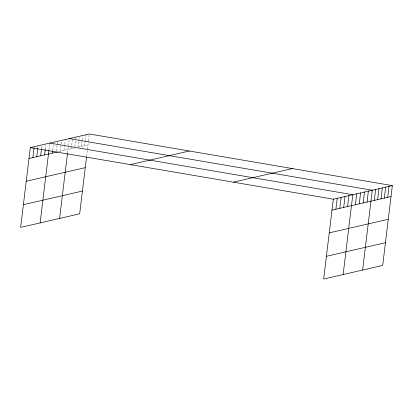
<?xml version="1.0" encoding="UTF-8"?>
<svg xmlns="http://www.w3.org/2000/svg" width="413" height="413" viewBox="0 0 413 413"><rect width="100%" height="100%" fill="white"/><g stroke="black" fill="none" stroke-linecap="round" stroke-linejoin="round"><path stroke-width="0.31" stroke-dasharray="2.06 1.55" d="M37.882 147.596L38.027 146.378M41.558 148.52L41.925 145.479M45.234 149.444L45.745 145.19M48.982 149.759L49.643 144.292M52.73 150.079L53.391 144.612M56.405 151.003L57.51 141.891M60.153 151.323L60.964 144.638M61.036 144.034L61.475 140.389M64.051 150.425L64.712 144.958M64.784 144.349L65.373 139.491M67.562 152.686L69.27 138.592M71.289 148.757L72.538 138.432M74.784 146.77L75.667 139.48M75.739 138.876L75.961 137.054M77.98 147.214L78.862 139.924M78.935 139.32L79.157 137.498M81.325 146.445L82.063 140.368M82.135 139.764L82.646 135.51M84.67 145.675L85.259 140.818M85.331 140.208L85.992 134.741M86.642 156.274L88.454 141.261M88.532 140.652L89.337 133.972M58.486 151.705L74.077 148.112M78.537 147.085L88.015 144.906"/><path stroke-width="0.62" d="M392.35 185.607L333.322 199.2L323.663 279.028L382.691 265.435L392.35 185.607L89.337 133.972L30.309 147.565L20.65 227.393L79.678 213.8L86.565 156.904M32.885 157.601L34.057 147.885M36.778 156.708L37.81 148.2M40.675 155.809L41.481 149.124M44.573 154.911L45.234 149.444M40.128 222.906L48.91 150.368M52.363 153.115L52.657 150.688M59.611 218.42L67.489 153.316M335.893 209.241L337.22 198.307M339.791 208.343L341.112 197.409M343.688 207.445L345.01 196.511M347.581 206.546L348.908 195.612M343.141 274.542L352.8 194.714L49.787 143.079M355.376 204.75L356.698 193.821M359.269 203.857L360.59 192.923M363.166 202.959L364.488 192.024M367.059 202.06L368.386 191.126M362.619 270.056L372.278 190.228L69.27 138.592M374.302 200.393L375.623 189.459M377.647 199.624L378.969 188.689M380.993 198.854L382.314 187.92M384.338 198.08L385.659 187.146M387.683 197.311L389.005 186.377M28.987 158.499L57.371 151.963M26.236 181.235L85.264 167.637M130.302 164.606L189.335 151.008M23.402 204.657L82.43 191.064M233.33 182.164L292.358 168.566M332 210.134L391.028 196.542M329.249 232.87L388.277 219.277M326.415 256.292L385.443 242.699M30.309 147.565L333.322 199.2"/></g></svg>
